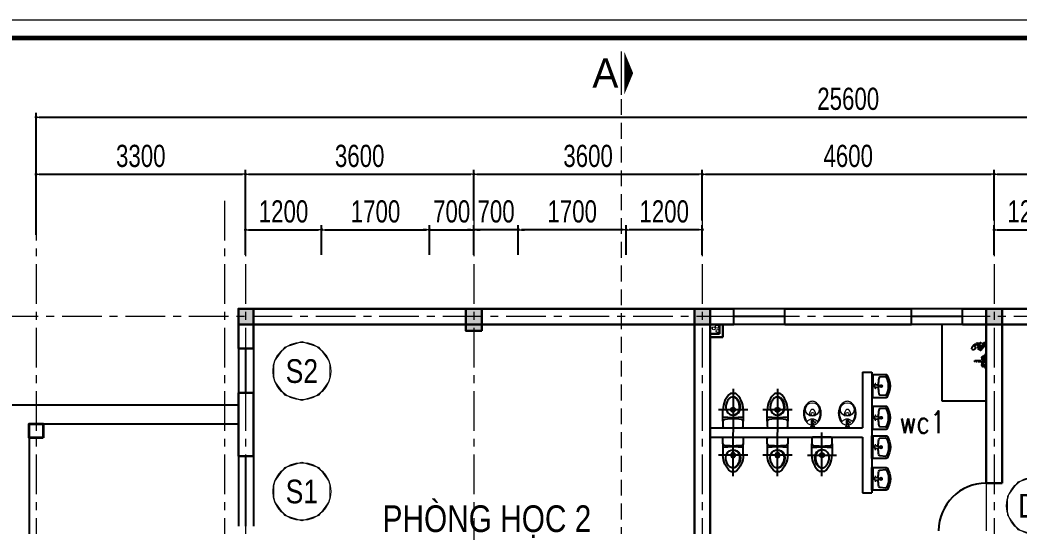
# Model space of a CAD drawing. Header units: millimetres. Extents: x -519517 to -431282, y -372679 to 113618.
# Drawn here: x -476885 to -461139, y 50940 to 58917 of the extents above; entities that cross this region are included whole.
import ezdxf
from ezdxf.enums import TextEntityAlignment as Align

# ---------------------------------------------------------------- set-up
doc = ezdxf.new("R2010")
doc.units = ezdxf.units.MM
doc.header["$LTSCALE"] = 5
for name, pattern in [('CENTER2', [28.575, 19.05, -3.175, 3.175, -3.175]), ('CENTERX2', [4, 2.5, -0.5, 0.5, -0.5]), ('DASHDOT', [1, 0.5, -0.25, 0, -0.25]), ('HIDDEN', [0.375, 0.25, -0.125])]:
    doc.linetypes.add(name, pattern=pattern)
doc.layers.get('0').update_dxf_attribs({"linetype": 'CENTER2'})
doc.layers.add('1-NETMANH', color=250, linetype='Continuous')
doc.layers.add('TEXT', color=42, linetype='Continuous')
for name, color, linetype, lineweight in [('BICO-4-NET CAT KT', 4, 'Continuous', 35), ('BICO-9-NÉT CỬA', 9, 'Continuous', 25), ('Khungten_LCDI', 7, 'Continuous', 25), ('LC Dim', 8, 'Continuous', 18), ('LC Hatch', 252, 'Continuous', 9), ('LC ISO', 153, 'Continuous', 13), ('LC Khac', 4, 'Continuous', 9), ('LC MANH DUT', 35, 'HIDDEN', 5), ('LC Net dam 1', 30, 'Continuous', 30), ('LC Net manh', 9, 'Continuous', 5), ('LC Net thay', 7, 'Continuous', 25), ('LC Net truc', 79, 'DASHDOT', 13), ('LC Text1', 3, 'Continuous', 20), ('LC Text2', 7, 'Continuous', 25), ('NOITHAT', 125, 'Continuous', 13)]:
    doc.layers.add(name, color=color, linetype=linetype, lineweight=lineweight)
doc.styles.add('General text 2', font='arial.ttf')
doc.styles.add('HOATBIF', font='hoatbif.shx', dxfattribs={"width": 0.75})
doc.styles.add('Khungten', font='VHAVAN.TTF', dxfattribs={"width": 0.9, "height": 5000})
doc.styles.add('LC 1', font='VHAVANB.TTF')
doc.styles.add('LC 3', font='vnsimli.shx', dxfattribs={"width": 0.75})
doc.styles.add('T2', font='VHARIAL.TTF', dxfattribs={"width": 0.8})
doc.styles.add('Title', font='VHBLACK.TTF')
doc.dimstyles.new('Copy of 1-110', dxfattribs={"dimscale": 110, "dimtxt": 2.5, "dimasz": 0.35, "dimexe": 0.5, "dimexo": 0, "dimgap": 0.8, "dimtad": 1, "dimdec": 0, "dimzin": 0, "dimdsep": 46, "dimtxsty": 'HOATBIF', "dimblk1": 'DOT', "dimblk2": 'DOT', "dimsah": 1, "dimcen": -1, "dimdle": 1, "dimclrd": 256, "dimclre": 256, "dimclrt": 4, "dimadec": 3, "dimazin": 2, "dimtfac": 0.333333, "dimtdec": 0, "dimtix": 1, "dimtmove": 2, "dimatfit": 3, "dimldrblk": 'DOT', "dimfxl": 1, "dimtvp": 0.833333, "dimtolj": 1, "dimtzin": 0, "dimarcsym": 0})

# ---------------------------------------------------------------- blocks, each defined once
blk = doc.blocks.new('lavabo7')
for p, q in [((0, 182), (0, 250)), ((-265, 20), (0, 20)), ((-36, 80), (-14, 179)), ((-25, 62), (-36, 80)), ((-34, 216), (34, 216)), ((0, 62), (-25, 62)), ((-14, 179), (0, 179)), ((14, 179), (0, 179)), ((0, 62), (25, 62)), ((265, 20), (0, 20)), ((36, 80), (14, 179)), ((25, 62), (36, 80))]:
    blk.add_line(p, q)
blk.add_lwpolyline([(0, 0), (265, 0), (265, 335, 0.2674), (250, 361, 0.128929), (0, 430, 0.128929), (-250, 361, 0.2674), (-265, 335), (-265, 0)], format="xyb", close=True)
for points in [[(1, 390, 0.110412), (-200, 343, 0.310359), (-216, 313), (-206, 187, 0.356533), (-179, 159, 0.015229), (-21, 146)], [(21, 146, 0.015229), (179, 159, 0.356533), (206, 187), (216, 313, 0.310359), (200, 343, 0.110412), (-1, 390, 0.110412)]]:
    blk.add_lwpolyline(points, format="xyb")
at = {"const_width": 18}
for points in [[(-68, 79, -1), (-50, 79, -1)], [(68, 79, 1), (50, 79, 1)]]:
    blk.add_lwpolyline(points, format="xyb", close=True, dxfattribs=at)
for radius in [22.8, 12.8]:
    blk.add_circle((0, 216), radius)
blk = doc.blocks.new('A$C442A5462')
for p, q in [((265, 143, -500), (283, 143, -500)), ((265, 114, -500), (265, 143, -500)), ((270, 114, -500), (270, 143, -500)), ((283, 133, -500), (287, 172, -500)), ((298, 172, -500), (287, 172, -500)), ((304, 133, -500), (298, 172, -500)), ((304, 143, -500), (324, 143, -500)), ((320, 143, -500), (320, 114, -500)), ((324, 143, -500), (324, 114, -500)), ((355, 108, -500), (355, 150, -500)), ((367, 162, -500), (369, 162, -500)), ((324, 114, -500), (265, 114, -500)), ((355, 139, -500), (324, 139, -500)), ((355, 117, -500), (324, 117, -500)), ((369, 96, -500), (367, 96, -500))]:
    blk.add_line(p, q)
at = {"elevation": -500}
for points in [[(332, 139, 0.088181), (321, 171, 0.106057), (284, 213, 0.085827), (232, 240, 0.075509), (167, 250, 0.075509), (101, 240, 0.085827), (49, 213, 0.106057), (12, 171, 0.126726), (0, 125, 0.126726), (12, 79, 0.106057), (49, 37, 0.085827), (101, 10, 0.075509), (167, 0, 0.075509)], [(282, 196, 0.017476), (275, 201, 0.085827), (228, 226, 0.075509), (167, 235, 0.075509), (105, 226, 0.072574), (65, 206, 0.039619)], [(65, 44, 0.072574), (105, 24, 0.075509), (167, 15, 0.075509)], [(167, 0, 0.075509), (232, 10, 0.085827), (284, 37, 0.106057), (321, 79, 0.106073), (333, 117, 0.126726)], [(167, 15, 0.075509), (228, 24, 0.085827), (275, 49, 0.017476), (282, 54, 0.126726)]]:
    blk.add_lwpolyline(points, format="xyb", dxfattribs=at)
for centre, radius in [((114, 125, -500), 95.1), ((178, 128, -500), 23.1)]:
    blk.add_circle(centre, radius)
for centre, radius, start, end in [((141, 131, -500), 26.6, 129.8111, 184.9288), ((189, 73, -500), 102, 86.446, 129.8111), ((345, 125, -500), 95.1, 131.563, 228.437), ((294, 133, -500), 15.2, 136.8143, 43.1857), ((367, 150, -500), 12.2, 90, 180), ((141, 126, -500), 26.6, 175.0712, 230.1889), ((189, 184, -500), 102, 230.1889, 275.818), ((294, 133, -500), 10.6, 180, 0), ((367, 108, -500), 12.2, 180, 270)]:
    blk.add_arc(centre, radius, start, end)
blk = doc.blocks.new('mb-xibet3')
for p, q in [((185, 0), (-185, 0)), ((-210, -25), (-210, -134)), ((-210, -370), (-210, -134)), ((-210, -215), (0, -200)), ((-179, -169), (-118, -176)), ((0, -200), (210, -215)), ((118, -176), (179, -169)), ((210, -134), (210, -25)), ((210, -134), (210, -370)), ((50, -710), (-50, -710))]:
    blk.add_line(p, q)
blk.add_circle((0, -370), 45)
for centre, radius, start, end in [((-185, -25), 25, 90, 180), ((-175, -134), 35, 180, 263.211), ((0, 817), 1000, 263.211, 276.789), ((175, -134), 35, 276.789, 0), ((185, -25), 25, 0, 90), ((240, -366), 450, 180.5512, 229.851), ((0, -410), 150, 357.1299, 182.8701), ((15, -410), 150, 92.8613, 182.8701), ((10, -370), 45, 96.3794, 263.6206), ((-240, -366), 450, 310.149, 359.4488), ((194, -405), 345, 182.0821, 195.8931), ((99, -432), 245, 195.8931, 214.5044), ((209, -405), 345, 182.0821, 195.8931), ((114, -432), 245, 195.8931, 214.5044), ((38, -474), 172, 214.5044, 238.9274), ((53, -474), 172, 214.5044, 238.9274), ((-38, -474), 172, 301.0726, 325.4956), ((-99, -432), 245, 325.4956, 344.1069), ((-194, -405), 345, 344.1069, 357.9179), ((0, -537), 97.7, 238.9274, 270), ((15, -537), 97.7, 238.9274, 265.5985), ((0, -537), 97.7, 270, 301.0726)]:
    blk.add_arc(centre, radius, start, end)
at = {"layer": '1-NETMANH'}
for p, q in [((0, -802), (0, 95)), ((-300, -370), (300, -370))]:
    blk.add_line(p, q, dxfattribs=at)
blk = doc.blocks.new('Vt03')
at = {"color": 0}
for p, q in [((125, 280), (129, 294)), ((182, 227), (168, 215)), ((221, 192), (198, 180)), ((33, 60), (73, 60)), ((172, 12), (33, 16)), ((33, 16), (33, -11)), ((45, 16), (45, 42)), ((53, 80), (53, 40)), ((61, 15), (61, 42)), ((33, -11), (172, -7)), ((33, -60), (73, -60)), ((45, -42), (45, -11)), ((53, -40), (53, -80)), ((61, -42), (61, -10))]:
    blk.add_line(p, q, dxfattribs=at)
for points in [[(7, 309), (7, 268), (14, 268), (14, 309)], [(0, -100), (0, 100), (26, 100), (26, -100)], [(26, 13), (26, -7), (33, -7), (33, 13)]]:
    blk.add_lwpolyline(points, close=True, dxfattribs=at)
blk.add_lwpolyline([(12, 289, -1.296082), (34, 259, -1.917127), (36, 270, -0.167053), (49, 238, -1.448302), (30, 244, -0.673139), (85, 228, -0.486099), (61, 204, -1.074451), (67, 232, -0.361514), (101, 182, -1.428906), (80, 192, -0.287584), (119, 201, -1.502211), (109, 190, -0.316107), (116, 228, -1.315856), (125, 213, -0.643473), (103, 240, -0.070392), (116, 258, -0.515207), (128, 256, -1.801469), (107, 258, 0.730196), (91, 279, -2.626927), (97, 289, 0.91518), (113, 291, 0.978175), (109, 291, 0.823089), (127, 287, -1.030732)], format="xyb", dxfattribs=at)
for centre, radius in [((53, 60), 20), ((53, 60), 12), ((53, -60), 20), ((53, -60), 12)]:
    blk.add_circle(centre, radius, dxfattribs=at)
for centre, radius, start, end in [((98, 194), 89.8, 21.3285, 72.4278), ((101, 167), 130, 16.3177, 77.8898), ((220, 229), 54.3, 194.4065, 245.2427), ((216, 201), 10.4, 297.0942, 16.3177), ((172, 2), 9.94, 270, 90)]:
    blk.add_arc(centre, radius, start, end, dxfattribs=at)
blk = doc.blocks.new('DOT')
at = {"color": 0, "linetype": 'ByBlock'}
blk.add_line((-0.5, 0), (-1, 0), dxfattribs=at)
at = {"color": 0, "linetype": 'ByBlock', "const_width": 0.5}
blk.add_lwpolyline([(-0.25, 0, 1), (0.25, 0, 1)], format="xyb", close=True, dxfattribs=at)
blk = doc.blocks.new('*D130')
at = {"layer": 'Defpoints', "color": 0, "transparency": 16777216}
for p in [(-473331, 56485), (-476631, 55530), (-473331, 55530)]:
    blk.add_point(p, dxfattribs=at)
at = {"layer": 'LC Dim', "lineweight": -2, "transparency": 16777216}
for p, q in [((-476631, 55530), (-476631, 56555)), ((-473331, 55530), (-473331, 56555)), ((-476582, 56485), (-473380, 56485))]:
    blk.add_line(p, q, dxfattribs=at)
at = {"layer": 'LC Dim', "lineweight": -2, "transparency": 16777216, "xscale": 49, "yscale": 49, "zscale": 49, "rotation": 180}
blk.add_blockref('DOT', (-476631, 56485), dxfattribs=at)
at = {"layer": 'LC Dim', "lineweight": -2, "transparency": 16777216, "xscale": 49, "yscale": 49, "zscale": 49}
blk.add_blockref('DOT', (-473331, 56485), dxfattribs=at)
at = {"layer": 'LC Dim', "color": 4, "transparency": 16777216, "insert": (-474981, 56772), "char_height": 350, "attachment_point": 5, "style": 'HOATBIF'}
blk.add_mtext('\\A1;3300', dxfattribs=at)
blk = doc.blocks.new('_Dot')
at = {"color": 0, "linetype": 'ByBlock', "lineweight": -2}
blk.add_line((-0.5, 0), (-1, 0), dxfattribs=at)
at = {"color": 0, "linetype": 'ByBlock', "const_width": 0.5}
blk.add_lwpolyline([(-0.25, 0, 1), (0.25, 0, 1)], format="xyb", close=True, dxfattribs=at)
blk = doc.blocks.new('*D131')
at = {"layer": 'Defpoints', "color": 0, "transparency": 16777216}
for p in [(-469731, 56485), (-469731, 55755), (-473331, 55530)]:
    blk.add_point(p, dxfattribs=at)
at = {"layer": 'LC Dim', "lineweight": -2, "transparency": 16777216}
for p, q in [((-473331, 55530), (-473331, 56555)), ((-469731, 55755), (-469731, 56555)), ((-473282, 56485), (-469780, 56485))]:
    blk.add_line(p, q, dxfattribs=at)
at = {"layer": 'LC Dim', "lineweight": -2, "transparency": 16777216, "xscale": 49, "yscale": 49, "zscale": 49, "rotation": 180}
blk.add_blockref('DOT', (-473331, 56485), dxfattribs=at)
at = {"layer": 'LC Dim', "lineweight": -2, "transparency": 16777216, "xscale": 49, "yscale": 49, "zscale": 49}
blk.add_blockref('DOT', (-469731, 56485), dxfattribs=at)
at = {"layer": 'LC Dim', "color": 4, "transparency": 16777216, "insert": (-471531, 56772), "char_height": 350, "attachment_point": 5, "style": 'HOATBIF'}
blk.add_mtext('\\A1;3600', dxfattribs=at)
blk = doc.blocks.new('*D132')
at = {"layer": 'Defpoints', "color": 0, "transparency": 16777216}
for p in [(-466131, 56485), (-469731, 55755), (-466131, 55755)]:
    blk.add_point(p, dxfattribs=at)
at = {"layer": 'LC Dim', "lineweight": -2, "transparency": 16777216}
for p, q in [((-469731, 55755), (-469731, 56555)), ((-466131, 55755), (-466131, 56555)), ((-469682, 56485), (-466180, 56485))]:
    blk.add_line(p, q, dxfattribs=at)
at = {"layer": 'LC Dim', "lineweight": -2, "transparency": 16777216, "xscale": 49, "yscale": 49, "zscale": 49, "rotation": 180}
blk.add_blockref('DOT', (-469731, 56485), dxfattribs=at)
at = {"layer": 'LC Dim', "lineweight": -2, "transparency": 16777216, "xscale": 49, "yscale": 49, "zscale": 49}
blk.add_blockref('DOT', (-466131, 56485), dxfattribs=at)
at = {"layer": 'LC Dim', "color": 4, "transparency": 16777216, "insert": (-467931, 56772), "char_height": 350, "attachment_point": 5, "style": 'HOATBIF'}
blk.add_mtext('\\A1;3600', dxfattribs=at)
blk = doc.blocks.new('*D133')
at = {"layer": 'Defpoints', "color": 0, "transparency": 16777216}
for p in [(-461531, 56485), (-466131, 55755), (-461531, 55755)]:
    blk.add_point(p, dxfattribs=at)
at = {"layer": 'LC Dim', "lineweight": -2, "transparency": 16777216}
for p, q in [((-466131, 55755), (-466131, 56555)), ((-461531, 55755), (-461531, 56555)), ((-466082, 56485), (-461580, 56485))]:
    blk.add_line(p, q, dxfattribs=at)
at = {"layer": 'LC Dim', "lineweight": -2, "transparency": 16777216, "xscale": 49, "yscale": 49, "zscale": 49, "rotation": 180}
blk.add_blockref('DOT', (-466131, 56485), dxfattribs=at)
at = {"layer": 'LC Dim', "lineweight": -2, "transparency": 16777216, "xscale": 49, "yscale": 49, "zscale": 49}
blk.add_blockref('DOT', (-461531, 56485), dxfattribs=at)
at = {"layer": 'LC Dim', "color": 4, "transparency": 16777216, "insert": (-463831, 56772), "char_height": 350, "attachment_point": 5, "style": 'HOATBIF'}
blk.add_mtext('\\A1;4600', dxfattribs=at)
blk = doc.blocks.new('*D134')
at = {"layer": 'Defpoints', "color": 0, "transparency": 16777216}
for p in [(-457931, 56485), (-461531, 55755), (-457931, 55755)]:
    blk.add_point(p, dxfattribs=at)
at = {"layer": 'LC Dim', "lineweight": -2, "transparency": 16777216}
for p, q in [((-461531, 55755), (-461531, 56555)), ((-457931, 55755), (-457931, 56555)), ((-461482, 56485), (-457980, 56485))]:
    blk.add_line(p, q, dxfattribs=at)
at = {"layer": 'LC Dim', "lineweight": -2, "transparency": 16777216, "xscale": 49, "yscale": 49, "zscale": 49, "rotation": 180}
blk.add_blockref('DOT', (-461531, 56485), dxfattribs=at)
at = {"layer": 'LC Dim', "lineweight": -2, "transparency": 16777216, "xscale": 49, "yscale": 49, "zscale": 49}
blk.add_blockref('DOT', (-457931, 56485), dxfattribs=at)
at = {"layer": 'LC Dim', "color": 4, "transparency": 16777216, "insert": (-459731, 56772), "char_height": 350, "attachment_point": 5, "style": 'HOATBIF'}
blk.add_mtext('\\A1;3600', dxfattribs=at)
blk = doc.blocks.new('*D137')
at = {"layer": 'Defpoints', "color": 0, "transparency": 16777216}
for p in [(-451031, 57385), (-476631, 55755), (-451031, 55755)]:
    blk.add_point(p, dxfattribs=at)
at = {"layer": 'LC Dim', "lineweight": -2, "transparency": 16777216}
for p, q in [((-476631, 55755), (-476631, 57455)), ((-476582, 57385), (-451080, 57385)), ((-451031, 55755), (-451031, 57455))]:
    blk.add_line(p, q, dxfattribs=at)
at = {"layer": 'LC Dim', "lineweight": -2, "transparency": 16777216, "xscale": 49, "yscale": 49, "zscale": 49, "rotation": 180}
blk.add_blockref('DOT', (-476631, 57385), dxfattribs=at)
at = {"layer": 'LC Dim', "lineweight": -2, "transparency": 16777216, "xscale": 49, "yscale": 49, "zscale": 49}
blk.add_blockref('DOT', (-451031, 57385), dxfattribs=at)
at = {"layer": 'LC Dim', "color": 4, "transparency": 16777216, "insert": (-463831, 57672), "char_height": 350, "attachment_point": 5, "style": 'HOATBIF'}
blk.add_mtext('\\A1;25600', dxfattribs=at)
blk = doc.blocks.new('lcdi fix')
at = {"layer": 'Defpoints', "lineweight": 0}
blk.add_lwpolyline([(-1200, -14850), (-1200, 14850), (40800, 14850), (40800, -14850)], close=True, dxfattribs=at)
at = {"layer": 'Khungten_LCDI', "color": 5, "lineweight": 60}
blk.add_lwpolyline([(0, -14650), (0, 14650), (40600, 14650), (40600, -14650)], close=True, dxfattribs=at)
at = {"color": 7, "style": 'Khungten', "width": 0.8}
for tag, p in [('REVISION', (39499, -10746)), ('NGAYHT', (39546, -11609))]:
    blk.add_attdef(tag, text='', height=200, dxfattribs=at).set_placement(p, align=Align.CENTER)
at = {"layer": 'LC Text1', "style": 'Title', "width": 3.882085}
for tag, p, p2 in [('TENBANVE1', (36913, -8886), (40339, -8886)), ('TENBANVE2', (36913, -9562), (40339, -9562))]:
    blk.add_attdef(tag, text='', height=250, dxfattribs=at).set_placement(p, p2, align=Align.FIT)
at = {"layer": 'LC Text1', "style": 'Title', "width": 0.7}
blk.add_attdef('SOBANVE', text='', height=250, dxfattribs=at).set_placement((39562, -13896), align=Align.CENTER)
blk = doc.blocks.new('*U110')
at = {"layer": 'Defpoints'}
blk.add_lwpolyline([(0, 4.25), (-2.5, 3.44), (-4.04, 1.31), (-4.04, -1.31), (-2.5, -3.44), (0, -4.25), (2.5, -3.44), (4.04, -1.31), (4.04, 1.31), (2.5, 3.44)], close=True, dxfattribs=at)
at = {"layer": 'LC Text1', "style": 'General text 2', "width": 0.8, "flags": 8}
blk.add_attdef('SYMBOL', text='', height=3.5, dxfattribs=at).set_placement((0, 0), align=Align.MIDDLE_CENTER)
blk.add_wipeout([(0, 4.25), (-2.5, 3.44), (-4.04, 1.31), (-4.04, -1.31), (-2.5, -3.44), (0, -4.25), (2.5, -3.44), (4.04, -1.31), (4.04, 1.31), (2.5, 3.44)]).dxf.layer = 'LC Net manh'
at = {"layer": 'LC ISO'}
blk.add_circle((0, 0), 4.25, dxfattribs=at)
blk = doc.blocks.new('*D249')
at = {"layer": 'Defpoints', "color": 0, "transparency": 16777216}
for p in [(-470431, 55610), (-472131, 55213), (-470431, 55213)]:
    blk.add_point(p, dxfattribs=at)
at = {"layer": 'LC Dim', "lineweight": -2, "transparency": 16777216}
for p, q in [((-472131, 55213), (-472131, 55680)), ((-472082, 55610), (-470480, 55610)), ((-470431, 55213), (-470431, 55680))]:
    blk.add_line(p, q, dxfattribs=at)
at = {"layer": 'LC Dim', "lineweight": -2, "transparency": 16777216, "xscale": 49, "yscale": 49, "zscale": 49, "rotation": 180}
blk.add_blockref('DOT', (-472131, 55610), dxfattribs=at)
at = {"layer": 'LC Dim', "lineweight": -2, "transparency": 16777216, "xscale": 49, "yscale": 49, "zscale": 49}
blk.add_blockref('DOT', (-470431, 55610), dxfattribs=at)
at = {"layer": 'LC Dim', "color": 4, "transparency": 16777216, "insert": (-471281, 55897), "char_height": 350, "attachment_point": 5, "style": 'HOATBIF'}
blk.add_mtext('\\A1;1700', dxfattribs=at)
blk = doc.blocks.new('*D250')
at = {"layer": 'Defpoints', "color": 0, "transparency": 16777216}
for p in [(-472131, 55610), (-473331, 55213), (-472131, 55213)]:
    blk.add_point(p, dxfattribs=at)
at = {"layer": 'LC Dim', "lineweight": -2, "transparency": 16777216}
for p, q in [((-473331, 55213), (-473331, 55680)), ((-473282, 55610), (-472180, 55610)), ((-472131, 55213), (-472131, 55680))]:
    blk.add_line(p, q, dxfattribs=at)
at = {"layer": 'LC Dim', "lineweight": -2, "transparency": 16777216, "xscale": 49, "yscale": 49, "zscale": 49, "rotation": 180}
blk.add_blockref('DOT', (-473331, 55610), dxfattribs=at)
at = {"layer": 'LC Dim', "lineweight": -2, "transparency": 16777216, "xscale": 49, "yscale": 49, "zscale": 49}
blk.add_blockref('DOT', (-472131, 55610), dxfattribs=at)
at = {"layer": 'LC Dim', "color": 4, "transparency": 16777216, "insert": (-472731, 55897), "char_height": 350, "attachment_point": 5, "style": 'HOATBIF'}
blk.add_mtext('\\A1;1200', dxfattribs=at)
blk = doc.blocks.new('*D251')
at = {"layer": 'Defpoints', "color": 0, "transparency": 16777216}
for p in [(-469731, 55610), (-470431, 55213), (-469731, 55213)]:
    blk.add_point(p, dxfattribs=at)
at = {"layer": 'LC Dim', "lineweight": -2, "transparency": 16777216}
for p, q in [((-470480, 55610), (-470529, 55610)), ((-470431, 55213), (-470431, 55680)), ((-470431, 55610), (-469731, 55610)), ((-469731, 55213), (-469731, 55680)), ((-469682, 55610), (-469633, 55610))]:
    blk.add_line(p, q, dxfattribs=at)
at = {"layer": 'LC Dim', "lineweight": -2, "transparency": 16777216, "xscale": 49, "yscale": 49, "zscale": 49}
blk.add_blockref('DOT', (-470431, 55610), dxfattribs=at)
at = {"layer": 'LC Dim', "lineweight": -2, "transparency": 16777216, "xscale": 49, "yscale": 49, "zscale": 49, "rotation": 180}
blk.add_blockref('DOT', (-469731, 55610), dxfattribs=at)
at = {"layer": 'LC Dim', "color": 4, "transparency": 16777216, "insert": (-470081, 55897), "char_height": 350, "attachment_point": 5, "style": 'HOATBIF'}
blk.add_mtext('\\A1;700', dxfattribs=at)
blk = doc.blocks.new('*D252')
at = {"layer": 'Defpoints', "color": 0, "transparency": 16777216}
for p in [(-469031, 55610), (-469031, 55213), (-467331, 55213)]:
    blk.add_point(p, dxfattribs=at)
at = {"layer": 'LC Dim', "lineweight": -2, "transparency": 16777216}
for p, q in [((-469031, 55213), (-469031, 55680)), ((-467380, 55610), (-468982, 55610)), ((-467331, 55213), (-467331, 55680))]:
    blk.add_line(p, q, dxfattribs=at)
at = {"layer": 'LC Dim', "lineweight": -2, "transparency": 16777216, "xscale": 49, "yscale": 49, "zscale": 49, "rotation": 180}
blk.add_blockref('DOT', (-469031, 55610), dxfattribs=at)
at = {"layer": 'LC Dim', "lineweight": -2, "transparency": 16777216, "xscale": 49, "yscale": 49, "zscale": 49}
blk.add_blockref('DOT', (-467331, 55610), dxfattribs=at)
at = {"layer": 'LC Dim', "color": 4, "transparency": 16777216, "insert": (-468181, 55897), "char_height": 350, "attachment_point": 5, "style": 'HOATBIF'}
blk.add_mtext('\\A1;1700', dxfattribs=at)
blk = doc.blocks.new('*D253')
at = {"layer": 'Defpoints', "color": 0, "transparency": 16777216}
for p in [(-467331, 55610), (-467331, 55213), (-466131, 55213)]:
    blk.add_point(p, dxfattribs=at)
at = {"layer": 'LC Dim', "lineweight": -2, "transparency": 16777216}
for p, q in [((-467331, 55213), (-467331, 55680)), ((-466180, 55610), (-467282, 55610)), ((-466131, 55213), (-466131, 55680))]:
    blk.add_line(p, q, dxfattribs=at)
at = {"layer": 'LC Dim', "lineweight": -2, "transparency": 16777216, "xscale": 49, "yscale": 49, "zscale": 49, "rotation": 180}
blk.add_blockref('DOT', (-467331, 55610), dxfattribs=at)
at = {"layer": 'LC Dim', "lineweight": -2, "transparency": 16777216, "xscale": 49, "yscale": 49, "zscale": 49}
blk.add_blockref('DOT', (-466131, 55610), dxfattribs=at)
at = {"layer": 'LC Dim', "color": 4, "transparency": 16777216, "insert": (-466731, 55897), "char_height": 350, "attachment_point": 5, "style": 'HOATBIF'}
blk.add_mtext('\\A1;1200', dxfattribs=at)
blk = doc.blocks.new('*D254')
at = {"layer": 'Defpoints', "color": 0, "transparency": 16777216}
for p in [(-469731, 55610), (-469731, 55213), (-469031, 55213)]:
    blk.add_point(p, dxfattribs=at)
at = {"layer": 'LC Dim', "lineweight": -2, "transparency": 16777216}
for p, q in [((-469780, 55610), (-469829, 55610)), ((-469731, 55213), (-469731, 55680)), ((-469031, 55610), (-469731, 55610)), ((-469031, 55213), (-469031, 55680)), ((-468982, 55610), (-468933, 55610))]:
    blk.add_line(p, q, dxfattribs=at)
at = {"layer": 'LC Dim', "lineweight": -2, "transparency": 16777216, "xscale": 49, "yscale": 49, "zscale": 49}
blk.add_blockref('DOT', (-469731, 55610), dxfattribs=at)
at = {"layer": 'LC Dim', "lineweight": -2, "transparency": 16777216, "xscale": 49, "yscale": 49, "zscale": 49, "rotation": 180}
blk.add_blockref('DOT', (-469031, 55610), dxfattribs=at)
at = {"layer": 'LC Dim', "color": 4, "transparency": 16777216, "insert": (-469381, 55897), "char_height": 350, "attachment_point": 5, "style": 'HOATBIF'}
blk.add_mtext('\\A1;700', dxfattribs=at)
blk = doc.blocks.new('*D256')
at = {"layer": 'Defpoints', "color": 0, "transparency": 16777216}
for p in [(-460331, 55610), (-461531, 55213), (-460331, 55213)]:
    blk.add_point(p, dxfattribs=at)
at = {"layer": 'LC Dim', "lineweight": -2, "transparency": 16777216}
for p, q in [((-461531, 55213), (-461531, 55680)), ((-461482, 55610), (-460380, 55610)), ((-460331, 55213), (-460331, 55680))]:
    blk.add_line(p, q, dxfattribs=at)
at = {"layer": 'LC Dim', "lineweight": -2, "transparency": 16777216, "xscale": 49, "yscale": 49, "zscale": 49, "rotation": 180}
blk.add_blockref('DOT', (-461531, 55610), dxfattribs=at)
at = {"layer": 'LC Dim', "lineweight": -2, "transparency": 16777216, "xscale": 49, "yscale": 49, "zscale": 49}
blk.add_blockref('DOT', (-460331, 55610), dxfattribs=at)
at = {"layer": 'LC Dim', "color": 4, "transparency": 16777216, "insert": (-460931, 55897), "char_height": 350, "attachment_point": 5, "style": 'HOATBIF'}
blk.add_mtext('\\A1;1200', dxfattribs=at)

msp = doc.modelspace()

# ---------------------------------------------------------------- hatches: boundary and pattern name
at = {"layer": 'LC Hatch'}
for points in [[(-473206.3, 54115.4), (-473441.3, 54115.4), (-473441.3, 54365.4), (-473206.3, 54365.4)], [(-469606.3, 54015.4), (-469856.3, 54015.4), (-469856.3, 54365.4), (-469606.3, 54365.4)], [(-466006.3, 54115.4), (-466256.3, 54115.4), (-466256.3, 54365.4), (-466006.3, 54365.4)], [(-461406.3, 54115.4), (-461656.3, 54115.4), (-461656.3, 54365.4), (-461406.3, 54365.4)]]:
    msp.add_hatch(color=256, dxfattribs=at).paths.add_polyline_path(points)

# ---------------------------------------------------------------- linework, layer by layer
at = {"layer": 'BICO-4-NET CAT KT'}
msp.add_lwpolyline([(-476521.3, 52330.4), (-476741.3, 52330.4), (-476741.3, 52550.4), (-476521.3, 52550.4)], close=True, dxfattribs=at)
at = {"layer": 'BICO-9-NÉT CỬA'}
for p, q in [((-465631.3, 54115.4), (-465631.3, 54365.4)), ((-464831.3, 54365.4), (-465631.3, 54365.4)), ((-464831.3, 54115.4), (-464831.3, 54365.4)), ((-462831.3, 54115.4), (-462831.3, 54365.4)), ((-462031.3, 54365.4), (-462831.3, 54365.4)), ((-462031.3, 54115.4), (-462031.3, 54365.4)), ((-464831.3, 54240.4), (-465631.3, 54240.4)), ((-462031.3, 54240.4), (-462831.3, 54240.4)), ((-464831.3, 54115.4), (-465631.3, 54115.4)), ((-462031.3, 54115.4), (-462831.3, 54115.4)), ((-473441.3, 53740.4), (-473441.3, 53040.4)), ((-473331.3, 53740.4), (-473331.3, 53040.4)), ((-473206.3, 53740.4), (-473206.3, 53040.4)), ((-473441.3, 52040.4), (-473441.3, 50940.4)), ((-473331.3, 52040.4), (-473331.3, 50940.4)), ((-473206.3, 52040.4), (-473206.3, 50940.4))]:
    msp.add_line(p, q, dxfattribs=at)
msp.add_arc((-461656.3, 50865.4), 750, 90, 180, dxfattribs=at)
at = {"layer": 'LC ISO'}
msp.add_line((-461656.3, 51615.4), (-461656.3, 50865.4), dxfattribs=at)
for centre, radius in [((-465949.8, 54056.5), 24), ((-465897.9, 54083), 24), ((-465888.1, 54013.8), 25)]:
    msp.add_circle(centre, radius, dxfattribs=at)
at = {"layer": 'LC Khac', "color": 1, "ltscale": 2}
msp.add_line((-467408.3, 58418.8), (-467408.3, 57738.3), dxfattribs=at)
msp.add_lwpolyline([(-467220.5, 58078.5, 0, 660.8, 0), (-467357.1, 58078.5, 385.4, 385.4, 0)], format="xyseb", dxfattribs=at)
at = {"layer": 'LC MANH DUT', "ltscale": 200}
msp.add_lwpolyline([(-467408.3, 57670), (-467408.3, 44605.4), (-464261.6, 44605.4), (-464261.6, 39524), (-467408.3, 39524), (-467408.3, 26009.4)], dxfattribs=at)
at = {"layer": 'LC Net dam 1'}
for p, q in [((-473441.3, 54365.4), (-473441.3, 53740.4)), ((-465631.3, 54365.4), (-473441.3, 54365.4)), ((-462831.3, 54365.4), (-464831.3, 54365.4)), ((-454221.3, 54365.4), (-462031.3, 54365.4)), ((-473206.3, 54115.4), (-473441.3, 54115.4)), ((-473206.3, 54115.4), (-473441.3, 54115.4)), ((-466256.3, 54115.4), (-473206.3, 54115.4)), ((-473206.3, 54115.4), (-473206.3, 53740.4)), ((-469606.3, 54015.4), (-469856.3, 54015.4)), ((-469606.3, 54015.4), (-469856.3, 54015.4)), ((-466256.3, 54115.4), (-466256.3, 50415.4)), ((-466006.3, 54115.4), (-466256.3, 54115.4)), ((-466006.3, 54115.4), (-466256.3, 54115.4)), ((-466006.3, 54115.4), (-466006.3, 50415.4)), ((-466006.3, 53970.4), (-466006.3, 54115.4)), ((-466006.3, 54115.4), (-465861.3, 54115.4)), ((-465631.3, 54115.4), (-466006.3, 54115.4)), ((-465861.3, 54115.4), (-465861.3, 53970.4)), ((-465806.3, 54115.4), (-465806.3, 53915.4)), ((-462831.3, 54115.4), (-464831.3, 54115.4)), ((-461656.3, 54115.4), (-462031.3, 54115.4)), ((-461656.3, 54115.4), (-461656.3, 51615.4)), ((-461406.3, 54115.4), (-461656.3, 54115.4)), ((-461406.3, 54115.4), (-461656.3, 54115.4)), ((-461406.3, 54115.4), (-454456.3, 54115.4)), ((-461406.3, 54115.4), (-461406.3, 51615.4)), ((-465861.3, 53970.4), (-466006.3, 53970.4)), ((-465806.3, 53915.4), (-466006.3, 53915.4)), ((-473441.3, 53740.4), (-473206.3, 53740.4)), ((-473441.3, 53040.4), (-473441.3, 52040.4)), ((-473441.3, 53040.4), (-473206.3, 53040.4)), ((-473206.3, 53040.4), (-473206.3, 52040.4)), ((-473441.3, 52040.4), (-473206.3, 52040.4)), ((-461656.3, 51615.4), (-461406.3, 51615.4))]:
    msp.add_line(p, q, dxfattribs=at)
for points in [[(-473206.3, 54115.4), (-473441.3, 54115.4), (-473441.3, 54365.4), (-473206.3, 54365.4)], [(-469606.3, 54015.4), (-469856.3, 54015.4), (-469856.3, 54365.4), (-469606.3, 54365.4)], [(-466006.3, 54115.4), (-466256.3, 54115.4), (-466256.3, 54365.4), (-466006.3, 54365.4)], [(-461406.3, 54115.4), (-461656.3, 54115.4), (-461656.3, 54365.4), (-461406.3, 54365.4)]]:
    msp.add_lwpolyline(points, close=True, dxfattribs=at)
at = {"layer": 'LC Net thay'}
for p, q in [((-462356.3, 54115.4), (-462356.3, 52915.4)), ((-463606.3, 53365.4), (-463606.3, 52490.4)), ((-463606.3, 53365.4), (-463456.3, 53365.4)), ((-463456.3, 53365.4), (-463456.3, 51465.4)), ((-462356.3, 52915.4), (-461656.3, 52915.4)), ((-477041.3, 52850.4), (-473441.3, 52850.4)), ((-476741.3, 52550.4), (-476741.3, 29780.4)), ((-476741.3, 52550.4), (-473441.3, 52550.4)), ((-466006.3, 52490.4), (-463606.3, 52490.4)), ((-466006.3, 52340.4), (-463606.3, 52340.4)), ((-463606.3, 52340.4), (-463606.3, 51465.4)), ((-463606.3, 51465.4), (-463456.3, 51465.4))]:
    msp.add_line(p, q, dxfattribs=at)
at = {"layer": 'LC Net truc', "linetype": 'CENTERX2', "ltscale": 50}
for p, q in [((-476631.3, 56066.2), (-476631.3, 26071.9)), ((-473661.3, 56066.2), (-473661.3, 26071.9)), ((-473331.3, 56066.2), (-473331.3, 26071.9)), ((-469731.3, 56066.2), (-469731.3, 26071.9)), ((-466131.3, 56066.2), (-466131.3, 26071.9)), ((-461531.3, 56066.2), (-461531.3, 26071.9)), ((-446596.3, 54240.4), (-480157.4, 54240.4))]:
    msp.add_line(p, q, dxfattribs=at)

# ---------------------------------------------------------------- block references
at = {"xscale": -1}
msp.add_blockref('Vt03', (-461656.3, 53536.6), dxfattribs=at)
at = {"layer": 'LC Net thay', "xscale": 1.400000036310157, "yscale": 1.400000036310157, "zscale": 1.400000036310157}
msp.add_blockref('lcdi fix', (-488401.8, 38126.6), dxfattribs=at)
at = {"layer": 'NOITHAT', "xscale": 1.125, "yscale": 1.125, "zscale": 1.125, "rotation": 270}
for p in [(-464537.4, 52905.9, 562.5), (-463987.4, 52905.9, 562.5)]:
    msp.add_blockref('A$C442A5462', p, dxfattribs=at)
at = {"layer": 'TEXT'}
for name, p, xscale, yscale, zscale, rotation in [('lavabo7', (-463456.3, 53146.8), 0.673200000077486, 0.673200000077486, 0.673200000077486, 270), ('mb-xibet3', (-465645.2, 52490.4), 0.76499999997759, 0.76499999997759, 0.76499999997759, 180), ('mb-xibet3', (-464945.2, 52490.4), 0.76499999997759, 0.76499999997759, 0.76499999997759, 180), ('lavabo7', (-463456.3, 52646.8), 0.673200000077486, 0.673200000077486, 0.673200000077486, 270), ('lavabo7', (-463456.3, 52184), -0.673200000077486, 0.6731999999901745, 0.6732000000000001, 270), ('lavabo7', (-463456.3, 51684), -0.673200000077486, 0.6731999999901745, 0.6732000000000001, 270)]:
    msp.add_blockref(name, p, dxfattribs=dict(at, xscale=xscale, yscale=yscale, zscale=zscale, rotation=rotation))
at = {"layer": 'TEXT', "yscale": 0.76499999997759}
for p, xscale, zscale in [((-465645.2, 52340.4), -0.76499999997759, 0.7650000000000001), ((-464945.2, 52340.4), -0.76499999997759, 0.7650000000000001), ((-464245.2, 52340.4), 0.76499999997759, 0.76499999997759)]:
    msp.add_blockref('mb-xibet3', p, dxfattribs=dict(at, xscale=xscale, zscale=zscale))

# ---------------------------------------------------------------- texts
at = {"ltscale": 2, "style": 'LC 1'}
msp.add_attdef('A', text='A', height=462.5, dxfattribs=at).set_placement((-467658.6, 58078.5), align=Align.MIDDLE_CENTER)
at = {"layer": 'LC Text1', "color": 3, "style": 'LC 3', "width": 0.8}
msp.add_text('wc1', height=350.41, dxfattribs=at).set_placement((-462660.1, 52403.7), align=Align.CENTER)
at = {"layer": 'LC Text2', "style": 'T2', "width": 0.8}
msp.add_text('phßng häc 2', height=420.488, dxfattribs=at).set_placement((-469524.9, 50845.5), align=Align.CENTER)

# ---------------------------------------------------------------- dimensions: what is measured, and where the dimension line sits
at = {"layer": 'LC Dim'}
for base, p1, p2, picture, middle in [((-451031.3, 57385.2), (-476631.3, 55754.9), (-451031.3, 55754.9), '*D137', (-463831.3, 57672.2)), ((-473331.3, 56485.2), (-476631.3, 55530), (-473331.3, 55530), '*D130', (-474981.3, 56772.2)), ((-469731.3, 56485.2), (-473331.3, 55530), (-469731.3, 55754.9), '*D131', (-471531.3, 56772.2)), ((-466131.3, 56485.2), (-469731.3, 55754.9), (-466131.3, 55754.9), '*D132', (-467931.3, 56772.2)), ((-461531.3, 56485.2), (-466131.3, 55754.9), (-461531.3, 55754.9), '*D133', (-463831.3, 56772.2)), ((-457931.3, 56485.2), (-461531.3, 55754.9), (-457931.3, 55754.9), '*D134', (-459731.3, 56772.2)), ((-472131.3, 55610.2), (-473331.3, 55213), (-472131.3, 55213), '*D250', (-472731.3, 55897.2)), ((-470431.3, 55610.2), (-472131.3, 55213), (-470431.3, 55213), '*D249', (-471281.3, 55897.2)), ((-469731.3, 55610.2), (-470431.3, 55213), (-469731.3, 55213), '*D251', (-470081.3, 55897.2)), ((-460331.3, 55610.2), (-461531.3, 55213), (-460331.3, 55213), '*D256', (-460931.3, 55897.2))]:
    dim = msp.add_linear_dim(base=base, p1=p1, p2=p2, dimstyle='Copy of 1-110', override={"dimscale": 140}, dxfattribs=at)
    dim.commit()
    dim.dimension.update_dxf_attribs({"geometry": picture, "text_midpoint": middle})
for base, p1, p2, picture, middle in [((-469731.3, 55610.2), (-469031.3, 55213), (-469731.3, 55213), '*D254', (-469381.3, 55897.2)), ((-469031.3, 55610.2), (-467331.3, 55213), (-469031.3, 55213), '*D252', (-468181.3, 55897.2)), ((-467331.3, 55610.2), (-466131.3, 55213), (-467331.3, 55213), '*D253', (-466731.3, 55897.2))]:
    dim = msp.add_linear_dim(base=base, p1=p1, p2=p2, angle=180, dimstyle='Copy of 1-110', override={"dimscale": 140}, dxfattribs=at)
    dim.commit()
    dim.dimension.update_dxf_attribs({"geometry": picture, "text_midpoint": middle})

# ---------------------------------------------------------------- next in the draw order: block references
at = {"layer": 'LC Net manh'}
ref = msp.add_blockref('*U110', (-472441.9, 53382.7), dxfattribs=dict(at, xscale=106.853297256924, yscale=106.853297256924, zscale=106.853297256924))
ref.add_attrib('SYMBOL', 'S2', dxfattribs={"layer": 'LC Text1', "height": 373.99, "style": 'General text 2', "width": 0.8}).set_placement((-472441.9, 53382.7), align=Align.MIDDLE_CENTER)
ref = msp.add_blockref('*U110', (-472441.9, 51484.3), dxfattribs=dict(at, xscale=106.853297256924, yscale=106.853297256924, zscale=106.853297256924))
ref.add_attrib('SYMBOL', 'S1', dxfattribs={"layer": 'LC Text1', "height": 373.99, "style": 'General text 2', "width": 0.8}).set_placement((-472441.9, 51484.3), align=Align.MIDDLE_CENTER)
ref = msp.add_blockref('*U110', (-460883.4, 51259.4), dxfattribs=dict(at, xscale=106.853297256924, yscale=106.853297256924, zscale=106.853297256924))
ref.add_attrib('SYMBOL', 'D3', dxfattribs={"layer": 'LC Text1', "height": 373.99, "style": 'General text 2', "width": 0.8}).set_placement((-460883.4, 51259.4), align=Align.MIDDLE_CENTER)

doc.saveas('drawing.dxf')
